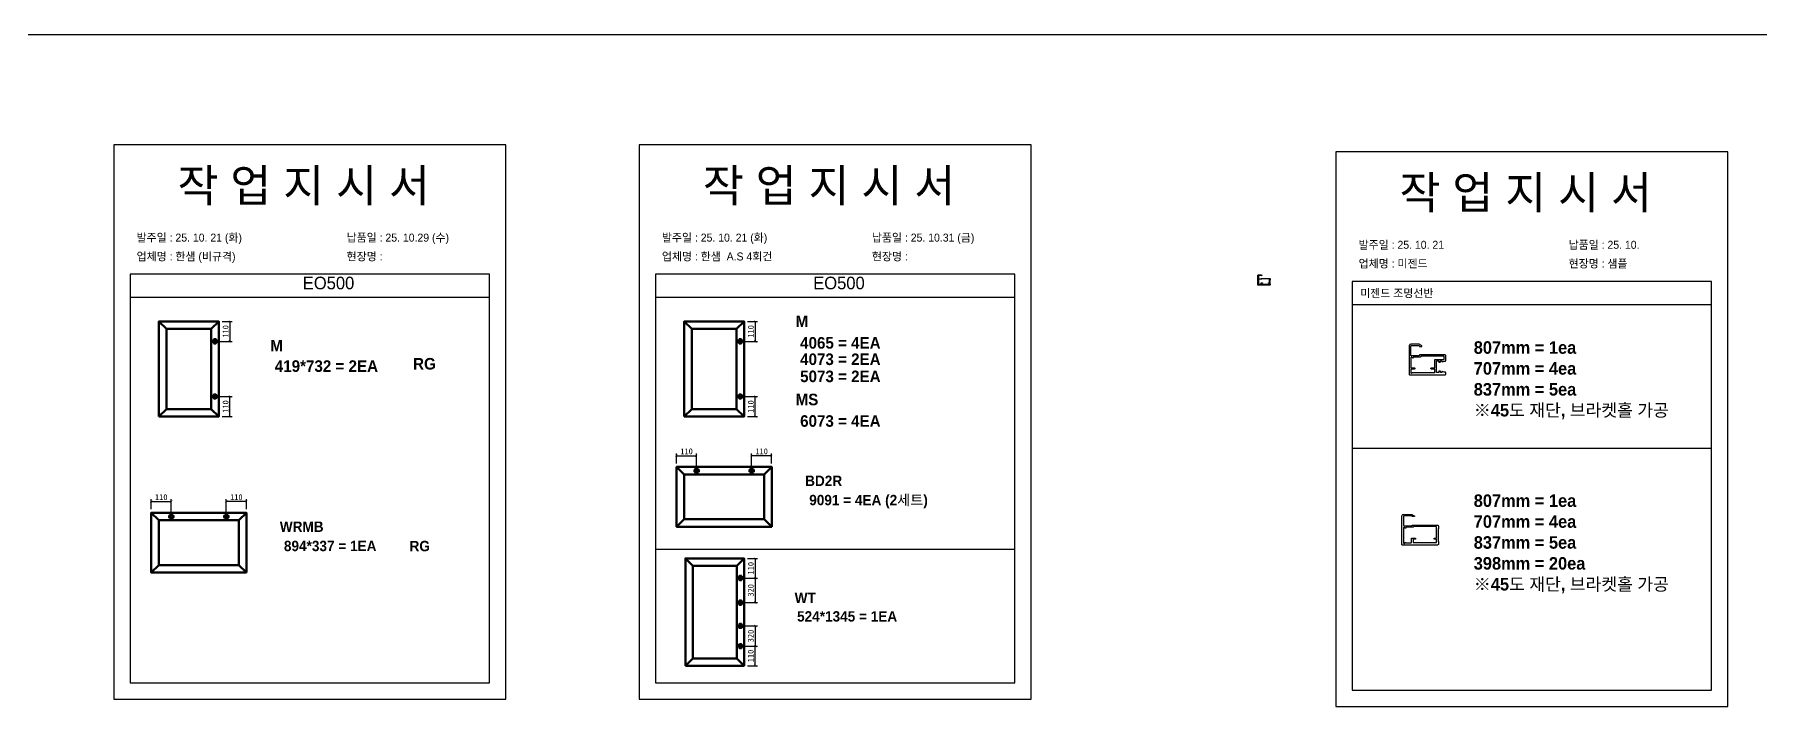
# Model space of a CAD drawing. Header units: millimetres. Extents: x -44117 to 256353, y -2095463 to 65325.
# Drawn here: x 113099 to 120496, y -400560 to -397681 of the extents above; entities that cross this region are included whole.
import ezdxf

# ---------------------------------------------------------------- set-up
doc = ezdxf.new("R2010")
doc.units = ezdxf.units.MM
doc.header["$LTSCALE"] = 10
doc.layers.add('DEFAULT', color=7, linetype='Continuous')
doc.layers.add('Layer1', color=7, linetype='Continuous', lineweight=70)
doc.styles.add('MtX_Gulim', font='')
doc.styles.get('MtX_Gulim').set_extended_font_data('Gulim', bold=True)
doc.dimstyles.new('ISO-25', dxfattribs={"dimtxt": 2.5, "dimasz": 2.5, "dimexe": 1, "dimexo": 1, "dimtad": 1, "dimtxsty": 'Standard', "dimblk": 'ARCHTICK', "dimcen": 2.5, "dimadec": 0, "dimazin": 0, "dimtfac": 1, "dimtmove": 0, "dimatfit": 3, "dimfxl": 0, "dimarcsym": 0})

# ---------------------------------------------------------------- blocks, each defined once
blk = doc.blocks.new('_ArchTick')
at = {"color": 0, "linetype": 'ByBlock', "const_width": 0.15}
blk.add_lwpolyline([(-0.5, -0.5), (0.5, 0.5)], dxfattribs=at)
blk = doc.blocks.new('*D3620')
at = {"color": 0, "lineweight": -2}
for p, q in [((113903.8, -398909.8), (113946.6, -398909.8)), ((113936.6, -398909.8), (113936.6, -398995.6)), ((113887.4, -398995.6), (113946.6, -398995.6))]:
    blk.add_line(p, q, dxfattribs=at)
at = {"layer": 'Defpoints', "color": 0}
for p in [(113888.8, -398909.8), (113872.4, -398995.6), (113936.6, -398995.6)]:
    blk.add_point(p, dxfattribs=at)
at = {"color": 0, "lineweight": -2, "xscale": 10, "yscale": 10, "zscale": 10}
for p, rotation in [((113936.6, -398909.8), 90), ((113936.6, -398995.6), 270)]:
    blk.add_blockref('_ArchTick', p, dxfattribs=dict(at, rotation=rotation))
at = {"color": 0, "insert": (113917.9, -398952.7), "char_height": 25, "attachment_point": 5, "rotation": 90}
blk.add_mtext('110', dxfattribs=at)
blk = doc.blocks.new('*D3621')
at = {"color": 0, "lineweight": -2}
for p, q in [((113887.4, -399231.6), (113946.6, -399231.6)), ((113936.6, -399317.5), (113936.6, -399231.6)), ((113903.8, -399317.5), (113946.6, -399317.5))]:
    blk.add_line(p, q, dxfattribs=at)
at = {"layer": 'Defpoints', "color": 0}
for p in [(113872.4, -399231.6), (113936.6, -399231.6), (113888.8, -399317.5)]:
    blk.add_point(p, dxfattribs=at)
at = {"color": 0, "lineweight": -2, "xscale": 10, "yscale": 10, "zscale": 10}
for p, rotation in [((113936.6, -399231.6), 90), ((113936.6, -399317.5), 270)]:
    blk.add_blockref('_ArchTick', p, dxfattribs=dict(at, rotation=rotation))
at = {"color": 0, "insert": (113917.9, -399274.6), "char_height": 25, "attachment_point": 5, "rotation": 90}
blk.add_mtext('110', dxfattribs=at)
blk = doc.blocks.new('*D3622')
at = {"color": 0, "lineweight": -2}
for p, q in [((113599.2, -399714.8), (113599.2, -399671.9)), ((113599.2, -399681.9), (113685.1, -399681.9)), ((113685.1, -399731.2), (113685.1, -399671.9))]:
    blk.add_line(p, q, dxfattribs=at)
at = {"layer": 'Defpoints', "color": 0}
for p in [(113685.1, -399681.9), (113599.2, -399729.8), (113685.1, -399746.2)]:
    blk.add_point(p, dxfattribs=at)
at = {"color": 0, "lineweight": -2, "xscale": 10, "yscale": 10, "zscale": 10, "rotation": 180}
blk.add_blockref('_ArchTick', (113599.2, -399681.9), dxfattribs=at)
at = {"color": 0, "lineweight": -2, "xscale": 10, "yscale": 10, "zscale": 10}
blk.add_blockref('_ArchTick', (113685.1, -399681.9), dxfattribs=at)
at = {"color": 0, "insert": (113642.1, -399663.2), "char_height": 25, "attachment_point": 5}
blk.add_mtext('110', dxfattribs=at)
blk = doc.blocks.new('*D3623')
at = {"color": 0, "lineweight": -2}
for p, q in [((113921, -399731.2), (113921, -399671.9)), ((114006.9, -399681.9), (113921, -399681.9)), ((114006.9, -399714.8), (114006.9, -399671.9))]:
    blk.add_line(p, q, dxfattribs=at)
at = {"layer": 'Defpoints', "color": 0}
for p in [(113921, -399681.9), (113921, -399746.2), (114006.9, -399729.8)]:
    blk.add_point(p, dxfattribs=at)
at = {"color": 0, "lineweight": -2, "xscale": 10, "yscale": 10, "zscale": 10, "rotation": 180}
blk.add_blockref('_ArchTick', (113921, -399681.9), dxfattribs=at)
at = {"color": 0, "lineweight": -2, "xscale": 10, "yscale": 10, "zscale": 10}
blk.add_blockref('_ArchTick', (114006.9, -399681.9), dxfattribs=at)
at = {"color": 0, "insert": (113964, -399663.2), "char_height": 25, "attachment_point": 5}
blk.add_mtext('110', dxfattribs=at)
blk = doc.blocks.new('*D3624')
at = {"color": 0, "lineweight": -2}
for p, q in [((116155, -398909.8), (116197.9, -398909.8)), ((116187.9, -398909.8), (116187.9, -398995.6)), ((116138.6, -398995.6), (116197.9, -398995.6))]:
    blk.add_line(p, q, dxfattribs=at)
at = {"layer": 'Defpoints', "color": 0}
for p in [(116140, -398909.8), (116123.6, -398995.6), (116187.9, -398995.6)]:
    blk.add_point(p, dxfattribs=at)
at = {"color": 0, "lineweight": -2, "xscale": 10, "yscale": 10, "zscale": 10}
for p, rotation in [((116187.9, -398909.8), 90), ((116187.9, -398995.6), 270)]:
    blk.add_blockref('_ArchTick', p, dxfattribs=dict(at, rotation=rotation))
at = {"color": 0, "insert": (116169.1, -398952.7), "char_height": 25, "attachment_point": 5, "rotation": 90}
blk.add_mtext('110', dxfattribs=at)
blk = doc.blocks.new('*D3625')
at = {"color": 0, "lineweight": -2}
for p, q in [((116138.6, -399231.6), (116197.9, -399231.6)), ((116187.9, -399317.5), (116187.9, -399231.6)), ((116155, -399317.5), (116197.9, -399317.5))]:
    blk.add_line(p, q, dxfattribs=at)
at = {"layer": 'Defpoints', "color": 0}
for p in [(116123.6, -399231.6), (116187.9, -399231.6), (116140, -399317.5)]:
    blk.add_point(p, dxfattribs=at)
at = {"color": 0, "lineweight": -2, "xscale": 10, "yscale": 10, "zscale": 10}
for p, rotation in [((116187.9, -399231.6), 90), ((116187.9, -399317.5), 270)]:
    blk.add_blockref('_ArchTick', p, dxfattribs=dict(at, rotation=rotation))
at = {"color": 0, "insert": (116169.1, -399274.6), "char_height": 25, "attachment_point": 5, "rotation": 90}
blk.add_mtext('110', dxfattribs=at)
blk = doc.blocks.new('*D3626')
at = {"color": 0, "lineweight": -2}
for p, q in [((115850.4, -399518.2), (115850.4, -399475.3)), ((115850.4, -399485.3), (115936.3, -399485.3)), ((115936.3, -399534.6), (115936.3, -399475.3))]:
    blk.add_line(p, q, dxfattribs=at)
at = {"layer": 'Defpoints', "color": 0}
for p in [(115936.3, -399485.3), (115850.4, -399533.2), (115936.3, -399549.6)]:
    blk.add_point(p, dxfattribs=at)
at = {"color": 0, "lineweight": -2, "xscale": 10, "yscale": 10, "zscale": 10, "rotation": 180}
blk.add_blockref('_ArchTick', (115850.4, -399485.3), dxfattribs=at)
at = {"color": 0, "lineweight": -2, "xscale": 10, "yscale": 10, "zscale": 10}
blk.add_blockref('_ArchTick', (115936.3, -399485.3), dxfattribs=at)
at = {"color": 0, "insert": (115893.4, -399466.6), "char_height": 25, "attachment_point": 5}
blk.add_mtext('110', dxfattribs=at)
blk = doc.blocks.new('*D3627')
at = {"color": 0, "lineweight": -2}
for p, q in [((116172.3, -399534.6), (116172.3, -399475.3)), ((116258.1, -399485.3), (116172.3, -399485.3)), ((116258.1, -399518.2), (116258.1, -399475.3))]:
    blk.add_line(p, q, dxfattribs=at)
at = {"layer": 'Defpoints', "color": 0}
for p in [(116172.3, -399485.3), (116172.3, -399549.6), (116258.1, -399533.2)]:
    blk.add_point(p, dxfattribs=at)
at = {"color": 0, "lineweight": -2, "xscale": 10, "yscale": 10, "zscale": 10, "rotation": 180}
blk.add_blockref('_ArchTick', (116172.3, -399485.3), dxfattribs=at)
at = {"color": 0, "lineweight": -2, "xscale": 10, "yscale": 10, "zscale": 10}
blk.add_blockref('_ArchTick', (116258.1, -399485.3), dxfattribs=at)
at = {"color": 0, "insert": (116215.2, -399466.6), "char_height": 25, "attachment_point": 5}
blk.add_mtext('110', dxfattribs=at)
blk = doc.blocks.new('*D3628')
at = {"color": 0, "lineweight": -2}
for p, q in [((116155.2, -399925.2), (116197.2, -399925.2)), ((116187.2, -399925.2), (116187.2, -400009.5)), ((116139.1, -400009.5), (116197.2, -400009.5))]:
    blk.add_line(p, q, dxfattribs=at)
at = {"layer": 'Defpoints', "color": 0}
for p in [(116140.2, -399925.2), (116124.1, -400009.5), (116187.2, -400009.5)]:
    blk.add_point(p, dxfattribs=at)
at = {"color": 0, "lineweight": -2, "xscale": 10, "yscale": 10, "zscale": 10}
for p, rotation in [((116187.2, -399925.2), 90), ((116187.2, -400009.5), 270)]:
    blk.add_blockref('_ArchTick', p, dxfattribs=dict(at, rotation=rotation))
at = {"color": 0, "insert": (116168.5, -399967.3), "char_height": 25, "attachment_point": 5, "rotation": 90}
blk.add_mtext('110', dxfattribs=at)
blk = doc.blocks.new('*D3629')
at = {"color": 0, "lineweight": -2}
for p, q in [((116139.1, -400301.1), (116197.2, -400301.1)), ((116187.2, -400385.4), (116187.2, -400301.1)), ((116155.2, -400385.4), (116197.2, -400385.4))]:
    blk.add_line(p, q, dxfattribs=at)
at = {"layer": 'Defpoints', "color": 0}
for p in [(116124.1, -400301.1), (116187.2, -400301.1), (116140.2, -400385.4)]:
    blk.add_point(p, dxfattribs=at)
at = {"color": 0, "lineweight": -2, "xscale": 10, "yscale": 10, "zscale": 10}
for p, rotation in [((116187.2, -400301.1), 90), ((116187.2, -400385.4), 270)]:
    blk.add_blockref('_ArchTick', p, dxfattribs=dict(at, rotation=rotation))
at = {"color": 0, "insert": (116168.5, -400343.2), "char_height": 25, "attachment_point": 5, "rotation": 90}
blk.add_mtext('110', dxfattribs=at)
blk = doc.blocks.new('*D3630')
at = {"color": 0, "lineweight": -2}
for p, q in [((116139.1, -400009.5), (116197.2, -400009.5)), ((116187.2, -400009.5), (116187.2, -400114.9)), ((116139.1, -400114.9), (116197.2, -400114.9))]:
    blk.add_line(p, q, dxfattribs=at)
at = {"layer": 'Defpoints', "color": 0}
for p in [(116124.1, -400009.5), (116124.1, -400114.9), (116187.2, -400114.9)]:
    blk.add_point(p, dxfattribs=at)
at = {"color": 0, "lineweight": -2, "xscale": 10, "yscale": 10, "zscale": 10}
for p, rotation in [((116187.2, -400009.5), 90), ((116187.2, -400114.9), 270)]:
    blk.add_blockref('_ArchTick', p, dxfattribs=dict(at, rotation=rotation))
at = {"color": 0, "insert": (116168.5, -400062.2), "char_height": 25, "attachment_point": 5, "rotation": 90}
blk.add_mtext('320', dxfattribs=at)
blk = doc.blocks.new('*D3631')
at = {"color": 0, "lineweight": -2}
for p, q in [((116139.1, -400214.5), (116197.2, -400214.5)), ((116187.2, -400214.5), (116187.2, -400301.1)), ((116139.1, -400301.1), (116197.2, -400301.1))]:
    blk.add_line(p, q, dxfattribs=at)
at = {"layer": 'Defpoints', "color": 0}
for p in [(116124.1, -400214.5), (116124.1, -400301.1), (116187.2, -400301.1)]:
    blk.add_point(p, dxfattribs=at)
at = {"color": 0, "lineweight": -2, "xscale": 10, "yscale": 10, "zscale": 10}
for p, rotation in [((116187.2, -400214.5), 90), ((116187.2, -400301.1), 270)]:
    blk.add_blockref('_ArchTick', p, dxfattribs=dict(at, rotation=rotation))
at = {"color": 0, "insert": (116168.5, -400257.8), "char_height": 25, "attachment_point": 5, "rotation": 90}
blk.add_mtext('320', dxfattribs=at)

msp = doc.modelspace()

# ---------------------------------------------------------------- linework, layer by layer
at = {"color": 1}
msp.add_line((104015.69829, -397680.99771), (196284.84516, -397680.99771), dxfattribs=at)
msp.add_line((104015.69829, -397680.99771), (196284.84516, -397680.99771), dxfattribs=at)
for p, q in [((115048.86874, -398708.21806), (113508.86874, -398708.21806)), ((117300.09605, -398708.21806), (115760.09605, -398708.21806)), ((120285.79874, -398738.82674), (118745.79874, -398738.82674)), ((115048.86874, -398808.21806), (113508.86874, -398808.21806)), ((117300.09605, -398808.21806), (115760.09605, -398808.21806)), ((120285.79874, -398838.82674), (118745.79874, -398838.82674)), ((118745.79874, -399452.85081), (120285.79874, -399452.85081)), ((115760.09605, -399885.4602), (117300.09605, -399885.4602))]:
    msp.add_line(p, q)
for points in [[(113438.86874, -400529.04834), (115118.86874, -400529.04834), (115118.86874, -398153.04834), (113438.86874, -398153.04834)], [(115690.09605, -400529.04834), (117370.09605, -400529.04834), (117370.09605, -398153.04834), (115690.09605, -398153.04834)], [(118675.79874, -400559.65702), (120355.79874, -400559.65702), (120355.79874, -398183.65702), (118675.79874, -398183.65702)]]:
    msp.add_lwpolyline(points, close=True)
for points in [[(113508.86874, -398708.21806), (113508.86874, -400459.04834), (115048.86874, -400459.04834), (115048.86874, -398708.21806)], [(115760.09605, -398708.21806), (115760.09605, -400459.04834), (117300.09605, -400459.04834), (117300.09605, -398708.21806)], [(118745.79874, -398738.82674), (118745.79874, -400489.65702), (120285.79874, -400489.65702), (120285.79874, -398738.82674)]]:
    msp.add_lwpolyline(points)
at = {"color": 7, "elevation": 0}
for points in [[(118393.96048, -398726.97792), (118393.96048, -398731.27792), (118393.36048, -398731.87792), (118393.96048, -398732.47792), (118393.36048, -398733.07792), (118393.96048, -398733.67792), (118393.36048, -398734.27792), (118393.96048, -398734.87792), (118393.36048, -398735.47792), (118393.96048, -398736.07792), (118393.36048, -398736.67792), (118393.96048, -398737.27792), (118393.36048, -398737.87792), (118393.96048, -398738.47792), (118393.36048, -398739.07792), (118393.96048, -398739.67792), (118393.36048, -398740.27792), (118393.96048, -398740.87792), (118393.36048, -398741.47792), (118393.96048, -398742.07792), (118393.36048, -398742.67792), (118393.96048, -398743.27792), (118393.36048, -398743.87792), (118393.96048, -398744.47792), (118393.36048, -398745.07792), (118393.96048, -398745.67792), (118393.36048, -398746.27792), (118393.96048, -398746.87792), (118393.36048, -398747.47792), (118393.96048, -398748.07792), (118393.36048, -398748.67792), (118393.96048, -398749.27792), (118393.96048, -398753.57792, -0.4142135624), (118392.96048, -398754.57792), (118392.96048, -398754.57792), (118342.56048, -398754.57792, -0.4142135624), (118341.96048, -398753.97792), (118341.96048, -398712.77792, -0.4142135624), (118343.96048, -398710.77792), (118355.86167, -398710.77792), (118359.54375, -398712.80659, -0.855700792), (118359.36048, -398713.97792), (118356.96048, -398713.97792, -0.4142135624), (118356.36048, -398713.37792), (118356.36048, -398713.17792, 0.4142135624), (118355.96048, -398712.77792), (118344.96048, -398712.77792, 0.4142135624), (118344.36048, -398713.37792), (118344.36048, -398726.57792, 0.4142135624), (118344.96048, -398727.17792), (118355.96048, -398727.17792, 0.4142135624), (118356.36048, -398726.77792), (118356.36048, -398726.57792, -0.4142135624), (118356.96048, -398725.97792), (118392.96048, -398725.97792, -0.4142135623), (118393.96048, -398726.97792)], [(119115.19513, -399785.30431), (119115.19513, -399798.20431), (119113.39513, -399800.00431), (119115.19513, -399801.80431), (119113.39513, -399803.60431), (119115.19513, -399805.40431), (119113.39513, -399807.20431), (119115.19513, -399809.00431), (119113.39513, -399810.80431), (119115.19513, -399812.60431), (119113.39513, -399814.40431), (119115.19513, -399816.20431), (119113.39513, -399818.00431), (119115.19513, -399819.80431), (119113.39513, -399821.60431), (119115.19513, -399823.40431), (119113.39513, -399825.20431), (119115.19513, -399827.00431), (119113.39513, -399828.80431), (119115.19513, -399830.60431), (119113.39513, -399832.40431), (119115.19513, -399834.20431), (119113.39513, -399836.00431), (119115.19513, -399837.80431), (119113.39513, -399839.60431), (119115.19513, -399841.40431), (119113.39513, -399843.20431), (119115.19513, -399845.00431), (119113.39513, -399846.80431), (119115.19513, -399848.60431), (119113.39513, -399850.40431), (119115.19513, -399852.20431), (119115.19513, -399865.10431, -0.4142135624), (119112.19513, -399868.10431), (119112.19513, -399868.10431), (118960.99513, -399868.10431, -0.4142135624), (118959.19513, -399866.30431), (118959.19513, -399742.70431, -0.4142135624), (118965.19513, -399736.70431), (119000.89869, -399736.70431), (119011.94495, -399742.79034, -0.855700792), (119011.39513, -399746.30431), (119004.19513, -399746.30431, -0.4142135624), (119002.39513, -399744.50431), (119002.39513, -399743.90431, 0.4142135624), (119001.19513, -399742.70431), (118968.19513, -399742.70431, 0.4142135624), (118966.39513, -399744.50431), (118966.39513, -399784.10431, 0.4142135624), (118968.19513, -399785.90431), (119001.19513, -399785.90431, 0.4142135624), (119002.39513, -399784.70431), (119002.39513, -399784.10431, -0.4142135624), (119004.19513, -399782.30431), (119112.19513, -399782.30431, -0.4142135623), (119115.19513, -399785.30431)]]:
    msp.add_lwpolyline(points, format="xyb", dxfattribs=at)
at = {"color": 7}
for points in [[(118344.36048, -398729.77792), (118344.36048, -398751.77792, 0.6516899091), (118345.36481, -398752.22122), (118346.55615, -398751.13461, -0.3444690404), (118347.29305, -398751.07852, 0.1479411349), (118347.62562, -398751.17912), (118355.16048, -398751.17912, 0.4142135624), (118355.76048, -398750.57912), (118355.76048, -398745.17792, -0.4142135624), (118356.36048, -398744.57792), (118360.76048, -398744.57792, -0.4142135624), (118361.36048, -398745.17792), (118361.36048, -398745.57792, -0.4142135624), (118360.76048, -398746.17792), (118358.36048, -398746.17792, 0.4142135624), (118357.76048, -398746.77792), (118357.76048, -398750.57792, 0.4142135624), (118358.36048, -398751.17792), (118390.86048, -398751.17792, 0.4142135624), (118391.46048, -398750.57792), (118391.46048, -398746.77792, 0.4142135624), (118390.86048, -398746.17792), (118388.46048, -398746.17792, -0.4142135624), (118387.86048, -398745.57792), (118387.86048, -398745.17792, -0.4142135624), (118388.46048, -398744.57792), (118390.86048, -398744.57792, 0.4142135624), (118391.46048, -398743.97792), (118391.46048, -398728.57792, 0.4142135624), (118390.86048, -398727.97792), (118358.76048, -398727.97792, 0.4142135624), (118358.36048, -398728.37792), (118358.36048, -398728.57792, -0.414213547), (118357.76048, -398729.17792), (118347.96048, -398729.17792, 0.4142135328), (118347.56048, -398729.57792), (118347.56048, -398729.97792, -0.6516899091), (118346.55615, -398730.42122), (118345.36481, -398729.33462, 0.651689909), (118344.36048, -398729.77792)], [(118966.39513, -399793.70431), (118966.39513, -399859.70431, 0.6516899091), (118969.40812, -399861.03422), (118972.98214, -399857.7744, -0.3444690404), (118975.19284, -399857.60612, 0.1479411349), (118976.19055, -399857.90793), (118998.79513, -399857.90793, 0.4142135624), (119000.59513, -399856.10793), (119000.59513, -399839.90431, -0.4142135624), (119002.39513, -399838.10431), (119015.59513, -399838.10431, -0.4142135624), (119017.39513, -399839.90431), (119017.39513, -399841.10431, -0.4142135624), (119015.59513, -399842.90431), (119008.39513, -399842.90431, 0.4142135624), (119006.59513, -399844.70431), (119006.59513, -399856.10431, 0.4142135624), (119008.39513, -399857.90431), (119105.89513, -399857.90431, 0.4142135624), (119107.69513, -399856.10431), (119107.69513, -399844.70431, 0.4142135624), (119105.89513, -399842.90431), (119098.69513, -399842.90431, -0.4142135624), (119096.89513, -399841.10431), (119096.89513, -399839.90431, -0.4142135624), (119098.69513, -399838.10431), (119105.89513, -399838.10431, 0.4142135624), (119107.69513, -399836.30431), (119107.69513, -399790.10431, 0.4142135624), (119105.89513, -399788.30431), (119009.59513, -399788.30431, 0.4142135624), (119008.39513, -399789.50431), (119008.39513, -399790.10431, -0.414213547), (119006.59513, -399791.90431), (118977.19513, -399791.90431, 0.4142135328), (118975.99513, -399793.10431), (118975.99513, -399794.30431, -0.6516899091), (118972.98214, -399795.63422), (118969.40812, -399792.37441, 0.651689909), (118966.39513, -399793.70431)]]:
    msp.add_lwpolyline(points, format="xyb", dxfattribs=at)
msp.add_lwpolyline([(119138.78684, -399059.37664), (119040.98684, -399059.37664, 0.4142135624), (119039.78684, -399060.57664), (119039.78684, -399061.17664, -0.414213547), (119037.98684, -399062.97664), (119008.58684, -399062.97664, 0.4142135328), (119007.38684, -399064.17664), (119007.38684, -399065.37664, -0.6516899091), (119004.37385, -399066.70655), (119000.79983, -399063.44674, 0.6516899091), (118997.78684, -399064.77664), (118997.78684, -399107.37664, 0.4142135624), (118999.58684, -399109.17664), (119012.78684, -399109.17664, -0.4142135624), (119014.58684, -399110.97664), (119014.58684, -399112.17664, -0.4142135624), (119012.78684, -399113.97664), (118999.58684, -399113.97664, 0.4142135624), (118997.78684, -399115.77664), (118997.78684, -399130.77664, 0.6516899091), (119000.79983, -399132.10655), (119004.37385, -399128.84674, -0.3439608111), (119006.58182, -399128.67664, 0.1474768298), (119007.57681, -399128.97664), (119098.55684, -399128.97664, 0.4142135624), (119100.35684, -399127.17664), (119100.35684, -399115.77664, 0.4142135624), (119098.55684, -399113.97664), (119085.35684, -399113.97664, -0.4142135624), (119083.55684, -399112.17664), (119083.55684, -399110.97664, -0.4142135624), (119085.35684, -399109.17664), (119098.55684, -399109.17664, 0.4142135624), (119100.35684, -399107.37664), (119100.35684, -399074.37664, -0.4142135624), (119102.15684, -399072.57664), (119138.78684, -399072.57664, 0.4142135624), (119140.58684, -399070.77664), (119140.58684, -399061.17664, 0.4142135624), (119138.78684, -399059.37664)], format="xyb", close=True)
at = {"layer": 'DEFAULT', "color": 0}
msp.add_lwpolyline([(119116.58684, -399124.17664), (119116.58684, -399127.77664, -0.4142135624), (119115.38684, -399128.97664), (119108.78684, -399128.97664, -0.4142135624), (119107.58684, -399127.77664), (119107.58684, -399079.77664, -0.4142135624), (119108.78684, -399078.57664), (119115.38684, -399078.57664, -0.4142135624), (119116.58684, -399079.77664), (119116.58684, -399083.37664, 0.4142135624), (119117.78684, -399084.57664), (119122.58684, -399084.57664, 0.4142135624), (119123.78684, -399083.37664), (119123.78684, -399079.77664, -0.4142135624), (119124.98684, -399078.57664), (119128.82684, -399078.57664, -0.4142135624), (119130.02684, -399079.77664), (119130.02684, -399081.48333, 0.4322308638), (119131.30014, -399082.68109, 0.1201861936), (119140.12749, -399079.94713, -0.1357168379), (119140.74401, -399079.77664), (119145.38684, -399079.77664, 0.4142135624), (119146.58684, -399078.57664), (119146.58684, -399056.37664, 0.4142135624), (119143.58684, -399053.37664), (119035.58684, -399053.37664, 0.4142135624), (119033.78684, -399055.17664), (119033.78684, -399055.77664, -0.4142135624), (119032.58684, -399056.97664), (118999.58684, -399056.97664, -0.4142135624), (118997.78684, -399055.17664), (118997.78684, -399015.57664, -0.4142135624), (118999.58684, -399013.77664), (119032.58684, -399013.77664, -0.4142135624), (119033.78684, -399014.97664), (119033.78684, -399015.57664, 0.4142135624), (119035.58684, -399017.37664), (119042.78684, -399017.37664, 0.855700792), (119043.33665, -399013.86267), (119032.2904, -399007.77664), (118996.58684, -399007.77664, 0.4142135624), (118990.58684, -399013.77664), (118990.58684, -399137.37664, 0.4142135624), (118992.38684, -399139.17664), (119143.58684, -399139.17664, 0.4142135624), (119146.58684, -399136.17664), (119146.58684, -399128.97664), (119146.58684, -399128.97664, 0.4142135624), (119145.38684, -399127.77664), (119140.74401, -399127.77664, -0.1357168379), (119140.12749, -399127.60616, 0.1201861936), (119131.30014, -399124.87219, 0.4322308638), (119130.02684, -399126.06995), (119130.02684, -399127.77664, -0.4142135624), (119128.82684, -399128.97664), (119124.98684, -399128.97664, -0.4142135624), (119123.78684, -399127.77664), (119123.78684, -399124.17664, 0.4142135624), (119122.58684, -399122.97664), (119117.78684, -399122.97664, 0.4142135624), (119116.58684, -399124.17664)], format="xyb", close=True, dxfattribs=at)
at = {"layer": 'Layer1'}
for p, q in [((113664.34737, -398941.82922), (113632.28405, -398909.7659)), ((113856.72732, -398941.82922), (113888.79064, -398909.7659)), ((115915.57468, -398941.82922), (115883.51136, -398909.7659)), ((116107.95463, -398941.82922), (116140.01795, -398909.7659)), ((113872.4156, -398982.30866), (113872.4156, -399008.96362)), ((116123.64291, -398982.30866), (116123.64291, -399008.96362)), ((113872.4156, -399244.94564), (113872.4156, -399218.29068)), ((116123.64291, -399244.94564), (116123.64291, -399218.29068)), ((113632.28405, -399317.4884), (113664.34737, -399285.42508)), ((113888.79064, -399317.4884), (113856.72732, -399285.42508)), ((113856.72732, -399285.42508), (113888.79064, -399317.4884)), ((115883.51136, -399317.4884), (115915.57468, -399285.42508)), ((116140.01795, -399317.4884), (116107.95463, -399285.42508)), ((116107.95463, -399285.42508), (116140.01795, -399317.4884)), ((115882.48591, -399565.26453), (115850.42258, -399533.20121)), ((115922.96535, -399549.57625), (115949.62031, -399549.57625)), ((116185.60232, -399549.57625), (116158.94736, -399549.57625)), ((116258.14509, -399533.20121), (116226.08176, -399565.26453)), ((116226.08176, -399565.26453), (116258.14509, -399533.20121)), ((113631.2586, -399761.86944), (113599.19528, -399729.80611)), ((113671.73804, -399746.18115), (113698.393, -399746.18115)), ((113934.37501, -399746.18115), (113907.72005, -399746.18115)), ((114006.91778, -399729.80611), (113974.85445, -399761.86944)), ((113974.85445, -399761.86944), (114006.91778, -399729.80611)), ((115882.48591, -399757.64448), (115850.42258, -399789.7078)), ((116258.14509, -399789.7078), (116226.08176, -399757.64448)), ((115919.76054, -399956.66332), (115888.26512, -399925.1679)), ((116108.73308, -399956.66332), (116140.2285, -399925.1679)), ((113631.2586, -399954.24938), (113599.19528, -399986.31271)), ((114006.91778, -399986.31271), (113974.85445, -399954.24938)), ((116124.14349, -399996.42579), (116124.14349, -400022.60864)), ((116124.14349, -400101.82781), (116124.14349, -400128.01066)), ((116124.14349, -400201.40107), (116124.14349, -400227.58392)), ((116124.14349, -400314.14884), (116124.14349, -400287.96599)), ((115888.26512, -400385.40674), (115919.76054, -400353.91131)), ((116140.2285, -400385.40674), (116108.73308, -400353.91131)), ((116108.73308, -400353.91131), (116140.2285, -400385.40674))]:
    msp.add_line(p, q, dxfattribs=at)
for points in [[(113632.28405, -399317.4884), (113888.79064, -399317.4884), (113888.79064, -398909.7659), (113632.28405, -398909.7659)], [(113664.34737, -399285.42508), (113856.72732, -399285.42508), (113856.72732, -398941.82922), (113664.34737, -398941.82922)], [(115883.51136, -399317.4884), (116140.01795, -399317.4884), (116140.01795, -398909.7659), (115883.51136, -398909.7659)], [(115915.57468, -399285.42508), (116107.95463, -399285.42508), (116107.95463, -398941.82922), (115915.57468, -398941.82922)], [(113885.74308, -398995.63614), (113859.08812, -398995.63614)], [(116136.97039, -398995.63614), (116110.31543, -398995.63614)], [(113885.74308, -399231.61816), (113859.08812, -399231.61816)], [(116136.97039, -399231.61816), (116110.31543, -399231.61816)], [(116258.14509, -399789.7078), (116258.14509, -399533.20121), (115850.42258, -399533.20121), (115850.42258, -399789.7078)], [(115936.29283, -399536.24877), (115936.29283, -399562.90373)], [(116172.27484, -399536.24877), (116172.27484, -399562.90373)], [(116226.08176, -399757.64448), (116226.08176, -399565.26453), (115882.48591, -399565.26453), (115882.48591, -399757.64448)], [(114006.91778, -399986.31271), (114006.91778, -399729.80611), (113599.19528, -399729.80611), (113599.19528, -399986.31271)], [(113974.85445, -399954.24938), (113974.85445, -399761.86944), (113631.2586, -399761.86944), (113631.2586, -399954.24938)], [(113685.06552, -399732.85367), (113685.06552, -399759.50863)], [(113921.04753, -399732.85367), (113921.04753, -399759.50863)], [(115888.26512, -400385.40674), (116140.2285, -400385.40674), (116140.2285, -399925.1679), (115888.26512, -399925.1679)], [(115919.76054, -400353.91131), (116108.73308, -400353.91131), (116108.73308, -399956.66332), (115919.76054, -399956.66332)], [(116137.23492, -400009.51722), (116111.05206, -400009.51722)], [(116137.23492, -400114.91924), (116111.05206, -400114.91924)], [(116137.23492, -400214.4925), (116111.05206, -400214.4925)], [(116137.23492, -400301.05741), (116111.05206, -400301.05741)]]:
    msp.add_lwpolyline(points, close=True, dxfattribs=at)
for centre, radius in [((113872.4156, -398995.63614), 8.88499), ((116123.64291, -398995.63614), 8.88499), ((113872.4156, -399231.61816), 8.88499), ((116123.64291, -399231.61816), 8.88499), ((115936.29283, -399549.57625), 8.88499), ((116172.27484, -399549.57625), 8.88499), ((113685.06552, -399746.18115), 8.88499), ((113921.04753, -399746.18115), 8.88499), ((116124.14349, -400009.51722), 8.72762), ((116124.14349, -400114.91924), 8.72762), ((116124.14349, -400214.4925), 8.72762), ((116124.14349, -400301.05741), 8.72762)]:
    msp.add_circle(centre, radius, dxfattribs=at)

# ---------------------------------------------------------------- texts
at = {"linetype": 'Continuous', "style": 'MtX_Gulim'}
for s, height, p in [('M', 49.64974, (116360.58335, -398934.58417)), ('M', 49.64974, (114109.35604, -399038.81846)), ('4065 = 4EA', 49.649738, (116380.08699, -399026.81405)), ('419*732 = 2EA', 49.6497376, (114128.85968, -399126.26695)), ('RG', 49.649738, (114721.34243, -399116.3042)), ('4073 = 2EA', 49.649738, (116380.08699, -399096.9411)), ('5073 = 2EA', 49.649738, (116380.08699, -399170.25574)), ('MS', 49.649738, (116360.58335, -399269.28144)), ('6073 = 4EA', 49.649738, (116380.08699, -399361.51132)), ('BD2R', 44.508282, (116401.61022, -399615.14592)), ('9091 = 4EA (2세트)', 44.508282, (116419.09417, -399697.64483)), ('WRMB', 44.508282, (114150.38292, -399811.75082)), ('894*337 = 1EA', 44.508282, (114167.86686, -399894.24973)), ('RG', 44.508282, (114706.28151, -399894.67136)), ('WT', 44.508282, (116356.7616, -400116.90163)), ('524*1345 = 1EA', 44.508282, (116366.9619, -400195.89507))]:
    msp.add_text(s, height=height, dxfattribs=at).set_placement(p)
at = {"attachment_point": 1}
for s, width, gutter_width, heights, insert, char_height in [('{\\fGulim|b0|i0|c129|p50;작 업 지 시 서}', 3307.3198183, 12.5, [-155.84554], (113711.67534, -398257.21085), 140), ('{\\fGulim|b0|i0|c129|p50;작 업 지 시 서}', 3307.3198183, 12.5, [-155.84554], (115962.90265, -398257.21085), 140), ('{\\fGulim|b0|i0|c129|p50;작 업 지 시 서}', 3307.3198183, 12.5, [-155.84554], (118948.60535, -398287.81953), 140), ('\\pt11;{\\fGulim|b0|i0|c129|p50;발주일 : 25. 10. 21 (화)}', 3307.3198183, 12.5, [34.50412], (113536.46599, -398533.93127), 34.3), ('{\\fGulim|b0|i0|c129|p50;납품일 : 25. 10.29 (수)}', 3307.3198183, 12.5, [37.67976], (114436.44397, -398533.93127), 34.3), ('\\pt11;{\\fGulim|b0|i0|c129|p50;발주일 : 25. 10. 21 (화)}', 3307.3198183, 12.5, [34.50412], (115787.69329, -398533.93127), 34.3), ('{\\fGulim|b0|i0|c129|p50;납품일 : 25. 10.31 (금)}', 3307.3198183, 12.5, [37.67976], (116687.67128, -398533.93127), 34.3), ('{\\fGulim|b0|i0|c129|p50;발주일 : 25. 10. 21}', 3307.3198183, 12.5, [34.50412], (118773.39599, -398564.53995), 34.3), ('{\\fGulim|b0|i0|c129|p50;납품일 : 25. 10. }', 3307.3198183, 12.5, [37.67976], (119673.37397, -398564.53995), 34.3), ('{\\fGulim|b0|i0|c129|p50;업체명 : 한샘 (비규격)}', 3307.3198183, 12.5, [36.11279], (113536.46599, -398614.58745), 34.3), ('{\\fGulim|b0|i0|c129|p50;현장명 : }', 3307.3198183, 12.5, [-38.2735], (114436.44397, -398614.58745), 34.3), ('{\\fGulim|b0|i0|c129|p50;업체명 : 한샘  A.S 4회건}', 3307.3198183, 12.5, [36.11279], (115787.69329, -398614.58745), 34.3), ('{\\fGulim|b0|i0|c129|p50;현장명 : }', 3307.3198183, 12.5, [-38.2735], (116687.67128, -398614.58745), 34.3), ('{\\fGulim|b0|i0|c129|p50;업체명 : 미젠드}', 3307.3198183, 12.5, [36.11279], (118773.39599, -398645.19613), 34.3), ('{\\fGulim|b0|i0|c129|p50;현장명 : 샘플}', 3307.3198183, 12.5, [38.2735], (119673.37397, -398645.19613), 34.3), ('{\\fGulim|b0|i0|c129|p50;EO500}', 5224.9748335, 19.74777, [57.05176], (114248.73239, -398718.35241), 54.1878762), ('{\\fGulim|b0|i0|c129|p50;EO500}', 5224.9748335, 19.74777, [57.05176], (116436.17682, -398718.35241), 54.1878762), ('{\\fGulim|b0|i0|c129|p50;미젠드 조명선반}', 3307.3198183, 12.5, [38.31917], (118780.43819, -398771.86223), 34.3), ('{\\fGulim|b1|i0|c129|p50;807mm = 1ea\\P707mm = 4ea\\P837mm = 5ea\\P※45도 재단, 브라켓홀 가공}', 3452.1381003, 13.04734, [-332.73037], (119266.77368, -398995.02826), 53.7028516), ('{\\fGulim|b1|i0|c129|p50;807mm = 1ea\\P707mm = 4ea\\P837mm = 5ea\\P398mm = 20ea\\P※45도 재단, 브라켓홀 가공}', 3452.1381003, 13.04734, [-422.30615], (119266.77368, -399651.07025), 53.7028516)]:
    msp.add_mtext_dynamic_manual_height_columns(s, width=width, gutter_width=gutter_width, heights=heights, dxfattribs=dict(at, insert=insert, char_height=char_height))

# ---------------------------------------------------------------- dimensions: what is measured, and where the dimension line sits
for base, p1, p2, angle, text, picture, middle in [((113936.64693, -398995.63614), (113888.79064, -398909.7659), (113872.4156, -398995.63614), 90, '110', '*D3620', (113917.89693, -398952.70102)), ((116187.87424, -398995.63614), (116140.01795, -398909.7659), (116123.64291, -398995.63614), 90, '110', '*D3624', (116169.12424, -398952.70102)), ((113936.64693, -399231.61816), (113888.79064, -399317.4884), (113872.4156, -399231.61816), 270, '110', '*D3621', (113917.89693, -399274.55328)), ((116187.87424, -399231.61816), (116140.01795, -399317.4884), (116123.64291, -399231.61816), 270, '110', '*D3625', (116169.12424, -399274.55328)), ((115936.29283, -399485.34491), (115850.42258, -399533.20121), (115936.29283, -399549.57625), 180, '110', '*D3626', (115893.35771, -399466.59491)), ((113685.06552, -399681.94982), (113599.19528, -399729.80611), (113685.06552, -399746.18115), 180, '110', '*D3622', (113642.1304, -399663.19982)), ((116187.23717, -400009.51722), (116140.2285, -399925.1679), (116124.14349, -400009.51722), 90, '110', '*D3628', (116168.48717, -399967.34256)), ((116187.23717, -400114.91924), (116124.14349, -400009.51722), (116124.14349, -400114.91924), 90, '320', '*D3630', (116168.48717, -400062.21823)), ((116187.23717, -400301.05741), (116124.14349, -400214.4925), (116124.14349, -400301.05741), 90, '320', '*D3631', (116168.48717, -400257.77496)), ((116187.23717, -400301.05741), (116140.2285, -400385.40674), (116124.14349, -400301.05741), 270, '110', '*D3629', (116168.48717, -400343.23207))]:
    dim = msp.add_linear_dim(base=base, p1=p1, p2=p2, angle=angle, text=text, dimstyle='ISO-25', override={"dimscale": 10, "dimasz": 1, "dimexo": 1.5, "dimtxsty": 'Standard'})
    dim.commit()
    dim.dimension.update_dxf_attribs({"geometry": picture, "text_midpoint": middle})
for base, p1, p2, picture, middle in [((116172.27484, -399485.34491), (116258.14509, -399533.20121), (116172.27484, -399549.57625), '*D3627', (116215.20996, -399466.59491)), ((113921.04753, -399681.94982), (114006.91778, -399729.80611), (113921.04753, -399746.18115), '*D3623', (113963.98266, -399663.19982))]:
    dim = msp.add_linear_dim(base=base, p1=p1, p2=p2, text='110', dimstyle='ISO-25', override={"dimscale": 10, "dimasz": 1, "dimexo": 1.5, "dimtxsty": 'Standard'})
    dim.commit()
    dim.dimension.update_dxf_attribs({"geometry": picture, "text_midpoint": middle})

doc.saveas('drawing.dxf')
